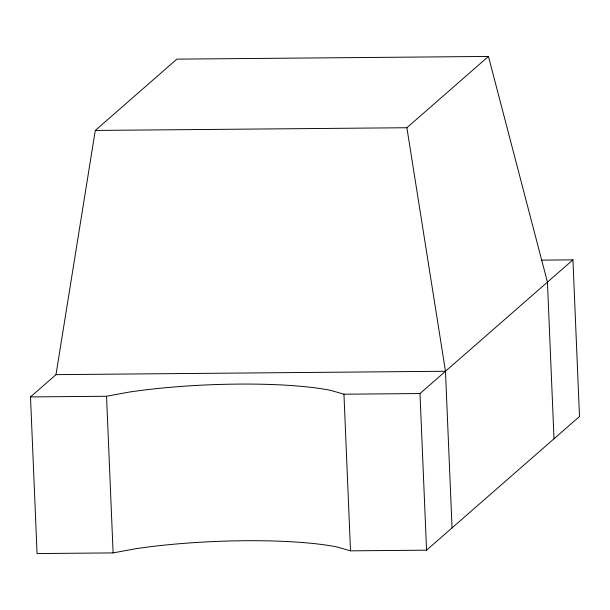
<?xml version="1.0" encoding="UTF-8"?>
<svg xmlns="http://www.w3.org/2000/svg" width="610" height="610" viewBox="0 0 610 610"><rect width="100%" height="100%" fill="white"/><g stroke="black" fill="none" stroke-linecap="round" stroke-linejoin="round"><path stroke-width="0.91" d="M541.566 260.135L572.935 259.86L579.5 416.5L426.558 550.182L350.514 550.845L337.33 547.033A145.668 23.79 -2.4 0 0 135.359 548.786L113.109 552.904L37.065 553.56L30.5 396.927L55.99 374.647L95.29 130.441L176.854 59.139L488.45 56.44L547.444 282.14L554.01 438.781M95.29 130.441L406.885 127.734L488.45 56.44M30.5 396.927L106.544 396.264L128.794 392.146A145.668 23.79 -2.4 0 1 330.765 390.4L343.948 394.205L419.993 393.549L572.935 259.86M55.99 374.647L445.483 371.269L452.048 527.902M406.885 127.734L445.483 371.269M419.993 393.549L426.558 550.182M343.948 394.205L350.514 550.845M106.544 396.264L113.109 552.904"/></g></svg>
